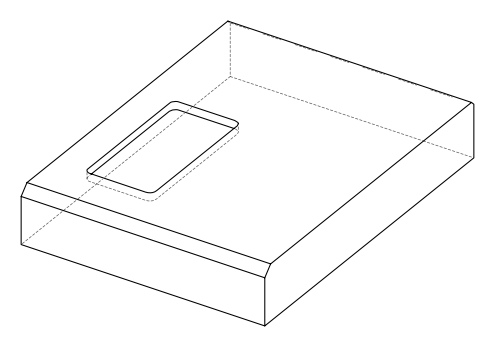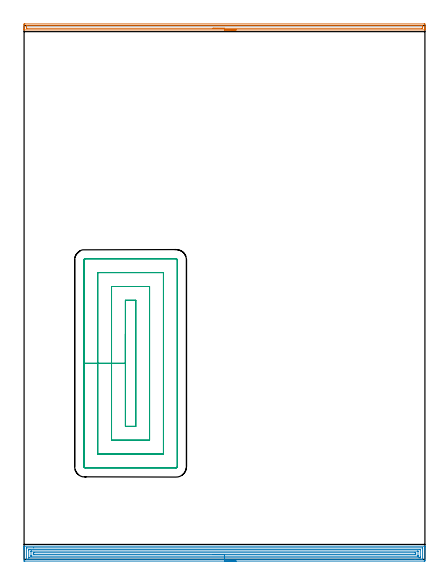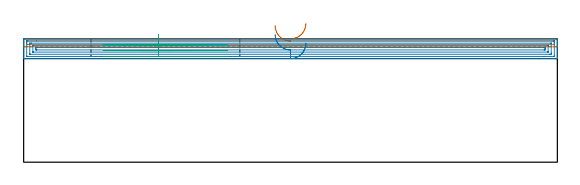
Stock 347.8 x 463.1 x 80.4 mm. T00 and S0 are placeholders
(PLAN: 3 operations, 1 tool changes, 29.6 min)
(1 AREA_MILL | FG_CHAMFER_SURFACE | UGT0205_001 | 5.75 min | 4700 mm3)
(2 AREA_MILL_1 | FG_CHAMFER_SURFACE_1 | UGT0205_001 | 14.16 min | 28937 mm3)
(3 MILL_RECTANGULAR_POCKET | POCKET_RECTANGULAR_STRAIGHT | UGT0201_010 | Follow Part, ap 4, ae 75% | 9.68 min | 219436 mm3)
(TOOL UGT0205_001 | Chamfer Mill 20 x 3 x 45 deg. | D20 FL50 Z2)
(TOOL UGT0201_010 | End Mill 16 mm | D16 FL22 Z2)
(OP 1 AREA_MILL)
G17 G21 G94 G90
T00 M6
G54
G17 G0 G90 X183.9 Y459.4 S1061 M3
G43 Z90.4 H0
G94 G1 X183.862 Z89.528 F250.
X183.748 Z88.663
X183.559 Z87.812
X183.297 Z86.98
X182.963 Z86.174
X182.56 Z85.4
X182.092 Z84.664
X181.56 Z83.972
X180.971 Z83.329
X180.328 Z82.74
X179.636 Z82.208
X178.9 Z81.74
X178.126 Z81.337
X177.32 Z81.003
X176.488 Z80.741
X175.636 Z80.552
X174.772 Z80.438
X173.9 Z80.4
X0.169
X0.01 Y459.402 Z80.388
X0.002 Y459.552 Z80.241
X0. Y459.707 Z80.092
Y460.016 Z79.783
Y460.683 Z79.112
Y461.894 Z77.903
Y462.439 Z77.355
Y463.923 Z75.873
X0.003 Y464.195 Z75.601
X0.01 Y464.591 Z75.205
X0.208 Y464.596 Z75.202
X0.616 Y464.6 Z75.2
X347.184 Y464.599 Z75.201
X347.592 Y464.596 Z75.202
X347.79 Y464.591 Z75.205
X347.8 Y464.195 Z75.601
Y462.439 Z77.355
Y461.894 Z77.903
Y461.561 Z78.235
Y461.016 Z78.78
Y460.683 Z79.112
Y460.016 Z79.783
Y459.707 Z80.092
X347.798 Y459.552 Z80.241
X347.79 Y459.402 Z80.388
X347.63 Y459.4 Z80.4
X173.9
Y460.814 Z78.986
X2.403 Y460.815 Z78.985
X2.267 Y460.816 Z78.984
X2.047 Y460.821 Z78.979
X2.009 Y460.83 Z78.97
X2.005 Y460.859 Z78.941
X2.002 Y460.89 Z78.91
X2. Y461.078 Z78.722
Y461.561 Z78.239
Y461.956 Z77.844
X2.003 Y462.439 Z77.361
X2.009 Y462.826 Z76.974
X2.032 Y463.179 Z76.621
X2.403 Y463.184 Z76.616
X2.537 Y463.185 Z76.615
X345.397
X345.533 Y463.184 Z76.616
X345.753 Y463.179 Z76.621
X345.791 Y463.17 Z76.63
X345.795 Y463.141 Z76.659
X345.798 Y463.11 Z76.69
X345.8 Y462.922 Z76.878
Y462.439 Z77.361
Y462.044 Z77.756
X345.797 Y461.561 Z78.239
X345.791 Y461.174 Z78.626
X345.768 Y460.821 Z78.979
X345.397 Y460.816 Z78.984
X345.263 Y460.815 Z78.985
X173.9 Y460.814 Z78.986
X173.028 Z79.024
X172.164 Z79.138
X171.312 Z79.326
X170.48 Z79.589
X169.674 Z79.923
X168.9 Z80.325
X168.164 Z80.794
X167.472 Z81.325
X166.829 Z81.915
X166.24 Z82.558
X165.708 Z83.25
X165.24 Z83.986
X164.837 Z84.76
X164.503 Z85.566
X164.241 Z86.398
X164.052 Z87.249
X163.938 Z88.114
X163.9 Z88.986
G0 Z90.4
M5
M2
(OP 2 AREA_MILL_1)
G17 G21 G94 G90
T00 M6
G54
G17 G0 G90 X183.9 Y-1.5 S1061 M3
G43 Z90.4 H0
Z77.5
G94 G1 X183.862 Z76.628 F250.
X183.748 Z75.764
X183.559 Z74.912
X183.297 Z74.08
X182.963 Z73.274
X182.56 Z72.5
X182.092 Z71.764
X181.56 Z71.072
X180.971 Z70.429
X180.328 Z69.84
X179.636 Z69.308
X178.9 Z68.84
X178.126 Z68.437
X177.32 Z68.103
X176.488 Z67.841
X175.636 Z67.652
X174.772 Z67.538
X173.9 Z67.5
X0.616
X0.062 Y-1.494 Z67.503
X0.01 Y-1.492 Z67.506
X0. Y-1.434 Z67.564
Y8.443 Z77.437
Y8.985 Z77.982
Y9.316 Z78.312
Y9.858 Z78.854
Y10.19 Z79.184
Y10.852 Z79.852
Y11.144 Z80.144
X0.001 Y11.273 Z80.265
X0.005 Y11.349 Z80.341
X0.01 Y11.397 Z80.388
X0.17 Y11.4 Z80.4
X347.63
X347.79 Y11.398 Z80.388
X347.797 Y11.274 Z80.266
X347.8 Y11.144 Z80.143
Y10.853 Z79.852
Y10.19 Z79.184
Y8.985 Z77.982
Y8.443 Z77.437
Y-0.892 Z68.105
X347.796 Y-1.163 Z67.834
X347.79 Y-1.493 Z67.504
X347.526 Y-1.497 Z67.501
X347.184 Y-1.5 Z67.5
X173.9
Y-0.086 Z68.914
X2.194 Y-0.085 Z68.915
X2.052 Y-0.084 Z68.916
X2.019 Y-0.081 Z68.919
X2.01 Y-0.079 Z68.921
X2.006 Y-0.07 Z68.93
X2.003 Y-0.04 Z68.96
X2. Y0.104 Z69.104
Y9.71 Z78.71
X2.003 Y9.841 Z78.841
X2.007 Y9.946 Z78.946
X2.01 Y9.975 Z78.975
X2.021 Y9.979 Z78.979
X2.061 Y9.981 Z78.981
X2.403 Y9.985 Z78.985
X8.334 Y9.986 Z78.986
X345.606 Y9.985 Z78.985
X345.748 Y9.983 Z78.983
X345.781 Y9.981 Z78.981
X345.79 Y9.978 Z78.978
X345.794 Y9.97 Z78.97
X345.797 Y9.94 Z78.94
X345.8 Y9.796 Z78.796
Y0.19 Z69.19
X345.797 Y0.059 Z69.059
X345.793 Y-0.046 Z68.954
X345.79 Y-0.075 Z68.925
X345.779 Y-0.079 Z68.921
X345.739 Y-0.081 Z68.919
X345.397 Y-0.085 Z68.915
X339.173 Y-0.086 Z68.914
X173.9
Y1.328 Z70.328
X4.189 Y1.329 Z70.329
X4.058 Y1.331 Z70.331
X4.022 Y1.334 Z70.334
X4.01 Y1.337 Z70.337
X4.007 Y1.347 Z70.347
X4.002 Y1.395 Z70.395
X4.001 Y1.457 Z70.457
X4. Y1.642 Z70.642
X4.001 Y7.754 Z76.754
X4.008 Y8.443 Z77.443
X4.01 Y8.534 Z77.534
X4.022 Y8.565 Z77.565
X4.062 Y8.567 Z77.567
X4.189 Y8.569 Z77.569
X4.951 Y8.571 Z77.571
X5.082
X343.611
X343.742 Y8.569 Z77.569
X343.778 Y8.566 Z77.566
X343.79 Y8.563 Z77.563
X343.793 Y8.553 Z77.553
X343.798 Y8.505 Z77.505
X343.799 Y8.443 Z77.443
X343.8 Y8.258 Z77.258
Y2.146 Z71.146
X343.792 Y1.457 Z70.457
X343.79 Y1.366 Z70.366
X343.778 Y1.335 Z70.335
X343.738 Y1.333 Z70.333
X343.611 Y1.331 Z70.331
X342.849 Y1.329 Z70.329
X342.718 Y1.328 Z70.328
X173.9
Y2.743 Z71.743
X6.092
X6.046 Y2.746 Z71.746
X6.015 Y2.749 Z71.749
X6.01 Y2.787 Z71.787
X6. Y3.179 Z72.179
Y6.697 Z75.697
X6.007 Y7.121 Z76.121
X6.01 Y7.143 Z76.143
X6.033 Y7.15 Z76.15
X6.115 Y7.155 Z76.155
X6.24 Y7.157 Z76.157
X341.708
X341.754 Y7.154 Z76.154
X341.785 Y7.151 Z76.151
X341.79 Y7.113 Z76.113
X341.8 Y6.721 Z75.721
Y6.697 Z75.697
Y3.227 Z72.227
Y3.203 Z72.203
X341.793 Y2.779 Z71.779
X341.791 Y2.757 Z71.757
X341.767 Y2.75 Z71.75
X341.685 Y2.745 Z71.745
X341.56 Y2.743 Z71.743
X173.9
Y4.157 Z73.157
X8.573
X8.226 Y4.159 Z73.159
X8.053 Y4.162 Z73.162
X8.017 Y4.164 Z73.164
X8.01 Y4.188 Z73.188
X8.007 Y4.24 Z73.24
X8.001 Y4.717 Z73.717
X8. Y4.95 Z73.95
X8.002 Y5.589 Z74.589
X8.006 Y5.682 Z74.682
X8.01 Y5.732 Z74.732
X8.048 Y5.736 Z74.736
X8.25 Y5.739 Z74.739
X8.655 Y5.743 Z74.743
X339.227
X339.574 Y5.741 Z74.741
X339.747 Y5.738 Z74.738
X339.783 Y5.736 Z74.736
X339.79 Y5.712 Z74.712
X339.793 Y5.66 Z74.66
X339.799 Y5.183 Z74.183
X339.8 Y4.95 Z73.95
X339.798 Y4.311 Z73.311
X339.794 Y4.218 Z73.218
X339.79 Y4.168 Z73.168
X339.752 Y4.164 Z73.164
X339.55 Y4.161 Z73.161
X339.145 Y4.157 Z73.157
X173.9
X173.028 Z73.195
X172.164 Z73.309
X171.312 Z73.498
X170.48 Z73.76
X169.674 Z74.094
X168.9 Z74.497
X168.164 Z74.965
X167.472 Z75.496
X166.829 Z76.086
X166.24 Z76.729
X165.708 Z77.421
X165.24 Z78.157
X164.837 Z78.931
X164.503 Z79.737
X164.241 Z80.569
X164.052 Z81.42
X163.938 Z82.285
X163.9 Z83.157
G0 Z90.4
M5
M2
(OP 3 MILL_RECTANGULAR_POCKET)
G17 G21 G94 G90
T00 M6
G54
G17 G0 G90 X87.9 Y195.602 S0 M3
G43 Z90.4 H0
Z83.4
G94 G1 Y170.1 Z76.567 F250.
Y115.4 F500.
X96.9
Y224.8
X87.9
Y170.1
X75.9
Y103.4
X108.9
Y236.8
X75.9
Y170.1
X63.9
Y91.4
X120.9
Y248.8
X63.9
Y170.1
X51.9
Y80.4
G3 X52.9 Y79.4 R1.
G1 X131.9
G3 X132.9 Y80.4 R1.
G1 Y259.8
G3 X131.9 Y260.8 R1.
G1 X52.9
G3 X51.9 Y259.8 R1.
G1 Y170.1
Y169.1
G0 X87.9 Y195.602 Z79.567
G1 Y170.1 Z72.733 F250.
Y115.4 F500.
X96.9
Y224.8
X87.9
Y170.1
X75.9
Y103.4
X108.9
Y236.8
X75.9
Y170.1
X63.9
Y91.4
X120.9
Y248.8
X63.9
Y170.1
X51.9
Y80.4
G3 X52.9 Y79.4 R1.
G1 X131.9
G3 X132.9 Y80.4 R1.
G1 Y259.8
G3 X131.9 Y260.8 R1.
G1 X52.9
G3 X51.9 Y259.8 R1.
G1 Y170.1
Y169.1
G0 X87.9 Y195.602 Z75.733
G1 Y170.1 Z68.9 F250.
Y115.4 F500.
X96.9
Y224.8
X87.9
Y170.1
X75.9
Y103.4
X108.9
Y236.8
X75.9
Y170.1
X63.9
Y91.4
X120.9
Y248.8
X63.9
Y170.1
X51.9
Y80.4
G3 X52.9 Y79.4 R1.
G1 X131.9
G3 X132.9 Y80.4 R1.
G1 Y259.8
G3 X131.9 Y260.8 R1.
G1 X52.9
G3 X51.9 Y259.8 R1.
G1 Y170.1
Y169.1
G0 Z90.4
M5
M2
